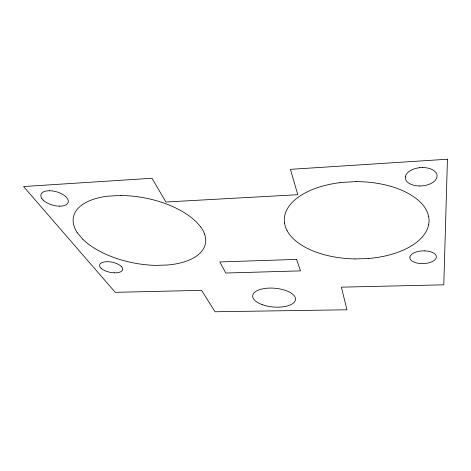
<?xml version="1.0" encoding="UTF-8"?>
<svg xmlns="http://www.w3.org/2000/svg" width="471" height="471" viewBox="0 0 471 471"><rect width="100%" height="100%" fill="white"/><g stroke="black" fill="none" stroke-linecap="round" stroke-linejoin="round"><path stroke-width="0.71" d="M405.307 176.931L405.413 178.792A15.914 9.155 -4.4 0 0 419.761 185.974M409.9 257.095L409.97 258.391A13.247 6.359 -2 0 0 421.892 263.595L424.559 263.519A13.247 6.364 -2 0 0 436.311 257.549L436.329 256.236A13.247 6.364 -2 0 0 424.289 250.855M428.745 224.496L429.099 220.475L428.669 216.419M419.219 167.735L422.534 167.529M340.062 182.536L356.111 181.594M368.487 258.502L354.957 258.944M49.479 190.726L46.935 190.885A14.159 6.953 15.7 0 0 41.854 198.532M419.726 185.98L422.917 185.804A15.914 9.155 -4.4 0 0 436.994 176.937L437.017 175.047A15.914 9.155 -4.4 0 0 422.534 167.552M120.965 195.418L107.388 196.213A67.206 32.982 11.4 0 0 77.162 232.503M59.546 206.174L62.019 206.039A14.159 6.953 15.7 0 0 67.459 198.65L66.211 197.066A14.159 6.953 15.7 0 0 49.49 190.743M424.289 250.837L421.539 250.931A13.247 6.359 -2 0 0 409.905 257.107M114.541 272.844L116.69 272.78A11.751 5.152 11.5 0 0 122.201 267.587L121.3 266.445M101.065 268.264L100.099 267.128A11.751 5.157 11.5 0 1 105.416 261.788L107.618 261.705A11.751 5.152 11.5 0 1 121.306 266.456M43.132 200.081L41.807 198.515M82.872 239.386L77.126 232.503M200.717 226.851L203.03 230.513L204.638 234.146M287.027 230.596L285.397 226.857L284.443 223.019M114.559 272.844A11.751 5.152 11.5 0 1 101.088 268.264M428.704 224.496A72.316 38.61 0.4 0 1 368.481 258.485M354.957 258.92A72.31 38.604 0.4 0 1 287.063 230.59M284.513 223.101A72.31 38.604 0.4 0 1 340.091 182.66M356.111 181.618A72.334 38.622 0.4 0 1 428.622 216.425M204.602 234.146A67.194 32.976 11.3 0 1 167.788 264.985L156.054 265.379A67.194 32.97 11.4 0 1 82.902 239.386M120.9 195.536A67.194 32.97 11.4 0 1 200.587 226.94M405.354 176.949A15.914 9.155 -4.4 0 1 419.255 167.758M59.57 206.168A14.159 6.953 15.7 0 1 43.167 200.075M447.45 159.233L443.794 284.82L341.387 287.157L346.956 309.783L215.041 311.767L201.6 290.348L115.23 292.32L23.55 186.54L151.998 178.268L165.874 202.012L297.802 194.7L290.424 169.348L447.45 159.233M296.589 259.409L219.816 261.935L225.774 273.033L300.504 270.878L296.589 259.409M262.565 304.79A21.483 9.414 4.9 0 0 295.494 299.503A21.483 9.414 4.9 0 0 264.207 288.564A21.483 9.414 4.9 0 0 262.565 304.79"/></g></svg>
